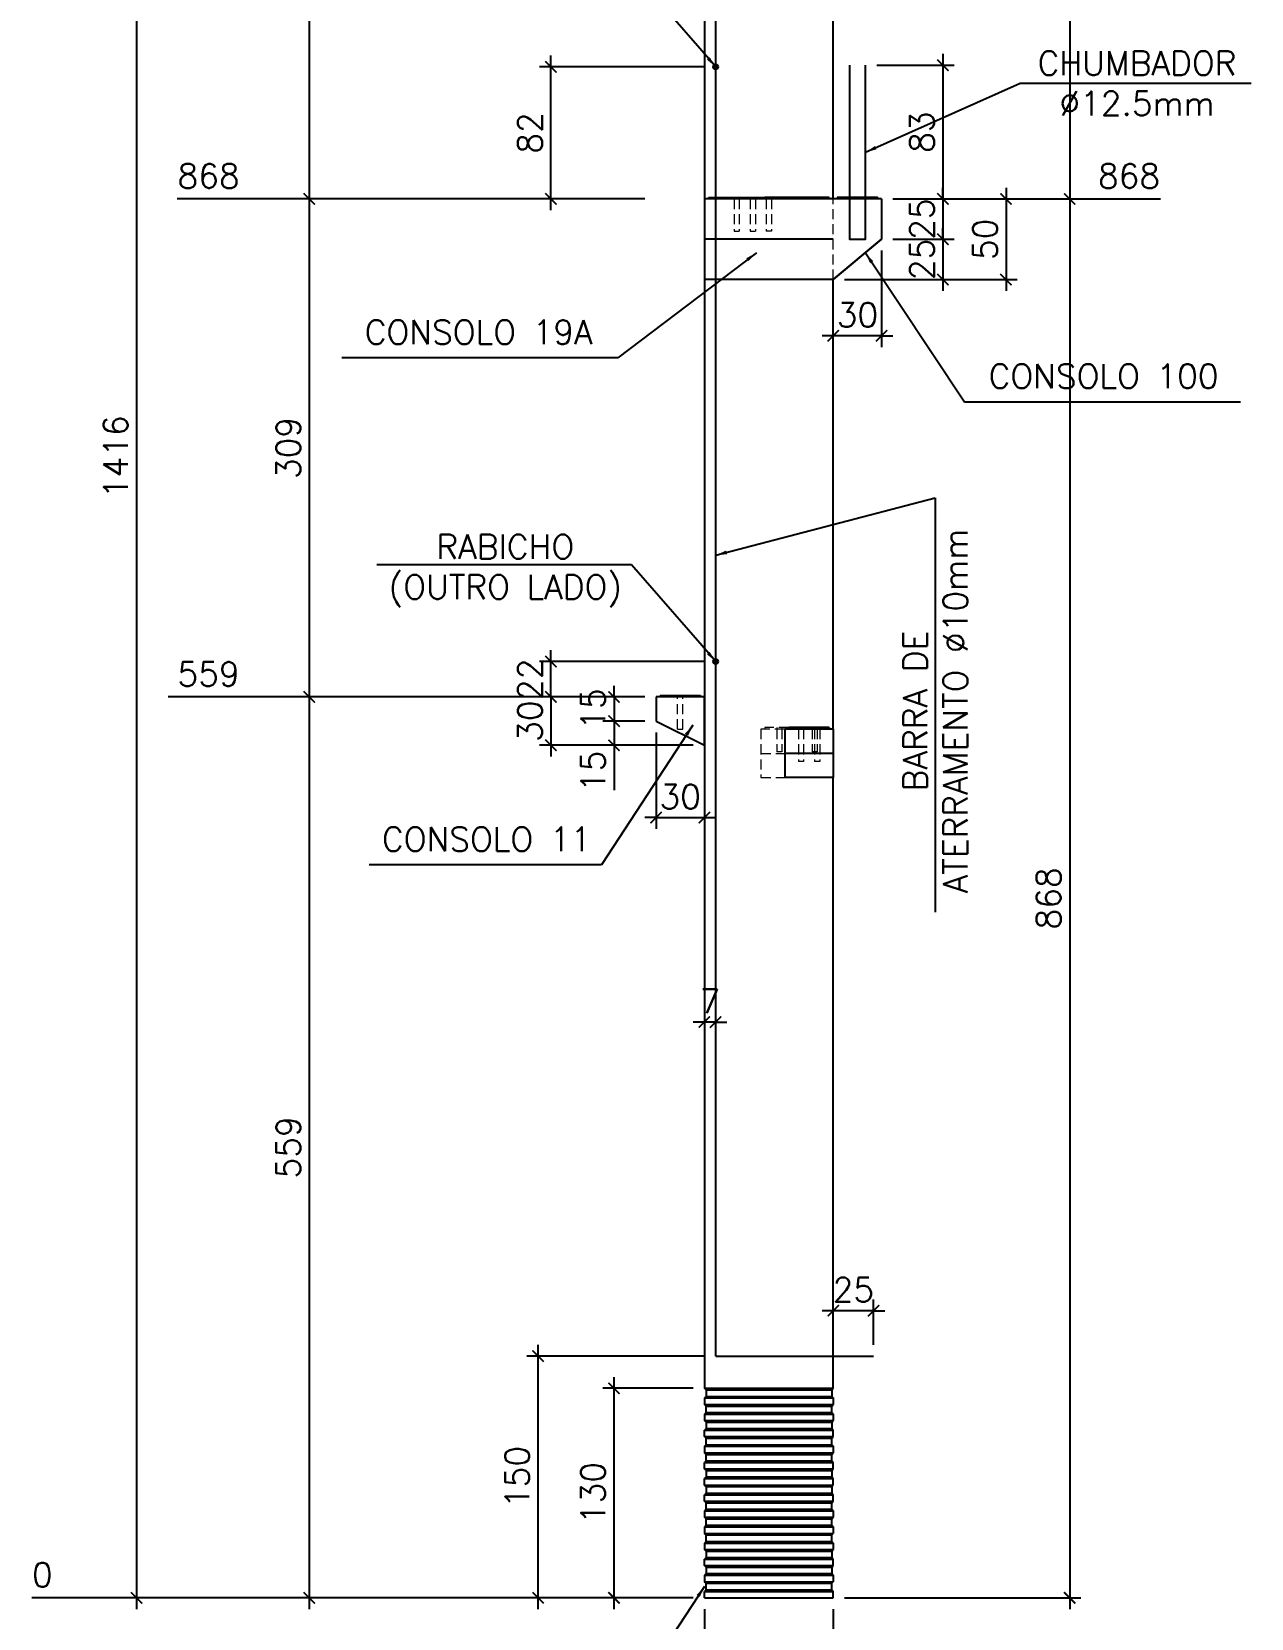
# Model space of a CAD drawing. Header units: centimetres. Extents: x 1658 to 27871, y 8240 to 11444.
# Drawn here: x 2626 to 3383, y 9350 to 10334 of the extents above; entities that cross this region are included whole.
import ezdxf

# ---------------------------------------------------------------- set-up
doc = ezdxf.new("R2010")
doc.units = ezdxf.units.CM
doc.header["$LTSCALE"] = 50
doc.header["$MEASUREMENT"] = 0
doc.header["$PDMODE"] = 67
doc.linetypes.add('DASHED', pattern=[0.75, 0.5, -0.25])
doc.linetypes.add('HIDDEN', pattern=[0.375, 0.25, -0.125])
doc.layers.add('10 TRACEJADO', color=1, linetype='DASHED', lineweight=13)
for name, color, linetype in [('COTAS-PRECON', 1, 'Continuous'), ('LINHA-01-PRECON', 1, 'Continuous'), ('LINHA-03-PRECON', 3, 'Continuous'), ('LINHA-04-PRECON', 4, 'Continuous')]:
    doc.layers.add(name, color=color, linetype=linetype)
doc.styles.get("Standard").update_dxf_attribs({"font": 'romans.shx'})
doc.dimstyles.new('ESC75-75', dxfattribs={"dimscale": 0, "dimtxt": 15, "dimasz": 7, "dimexe": 7, "dimexo": 7, "dimgap": 5.5, "dimtad": 1, "dimdec": 1, "dimdsep": 46, "dimtxsty": 'Standard', "dimblk": 'ARCHTICK', "dimcen": 0.1, "dimdle": 7, "dimclrd": 256, "dimclre": 256, "dimclrt": 2, "dimadec": 0, "dimazin": 0, "dimtfac": 1, "dimtdec": 1, "dimtix": 1, "dimtmove": 2, "dimatfit": 3, "dimfxl": 1, "dimarcsym": 0})

# ---------------------------------------------------------------- blocks, each defined once
blk = doc.blocks.new('_ArchTick')
at = {"color": 0, "linetype": 'ByBlock', "const_width": 0.15}
blk.add_lwpolyline([(-0.5, -0.5), (0.5, 0.5)], dxfattribs=at)
blk = doc.blocks.new('*D20')
at = {"layer": 'COTAS-PRECON', "lineweight": -2, "transparency": 16777216}
for p, q in [((3036.94, 9492.33), (2980.84, 9492.33)), ((2987.84, 9355.33), (2987.84, 9499.33)), ((3036.94, 9362.33), (2980.84, 9362.33))]:
    blk.add_line(p, q, dxfattribs=at)
at = {"layer": 'Defpoints', "color": 0, "transparency": 16777216}
for p in [(2987.84, 9492.33), (3043.94, 9492.33), (3043.94, 9362.33)]:
    blk.add_point(p, dxfattribs=at)
at = {"layer": 'COTAS-PRECON', "lineweight": -2, "transparency": 16777216, "xscale": 7, "yscale": 7, "zscale": 7}
for p, rotation in [((2987.84, 9492.33), 90), ((2987.84, 9362.33), 270)]:
    blk.add_blockref('_ArchTick', p, dxfattribs=dict(at, rotation=rotation))
at = {"layer": 'COTAS-PRECON', "color": 2, "transparency": 16777216, "insert": (2974.84, 9427.33), "char_height": 15, "attachment_point": 5, "rotation": 90}
blk.add_mtext('130', dxfattribs=at)
blk = doc.blocks.new('*D21')
at = {"layer": 'COTAS-PRECON', "lineweight": -2, "transparency": 16777216}
for p, q in [((3043.94, 9355.33), (3043.94, 9308.31)), ((3123.94, 9355.33), (3123.94, 9308.31)), ((3036.94, 9315.31), (3130.94, 9315.31))]:
    blk.add_line(p, q, dxfattribs=at)
at = {"layer": 'Defpoints', "color": 0, "transparency": 16777216}
for p in [(3043.94, 9362.33, 0.02), (3123.94, 9362.33, 0.02), (3123.94, 9315.31)]:
    blk.add_point(p, dxfattribs=at)
at = {"layer": 'COTAS-PRECON', "lineweight": -2, "transparency": 16777216, "xscale": 7, "yscale": 7, "zscale": 7, "rotation": 180}
blk.add_blockref('_ArchTick', (3043.94, 9315.31), dxfattribs=at)
at = {"layer": 'COTAS-PRECON', "lineweight": -2, "transparency": 16777216, "xscale": 7, "yscale": 7, "zscale": 7}
blk.add_blockref('_ArchTick', (3123.94, 9315.31), dxfattribs=at)
at = {"layer": 'COTAS-PRECON', "color": 2, "transparency": 16777216, "insert": (3083.94, 9328.31), "char_height": 15, "attachment_point": 5}
blk.add_mtext('80', dxfattribs=at)
blk = doc.blocks.new('*D122')
at = {"layer": 'Defpoints', "color": 0, "transparency": 16777216}
for p in [(3013.94, 10693.33), (2798.7, 10230.33), (3013.94, 10230.33)]:
    blk.add_point(p, dxfattribs=at)
at = {"layer": 'LINHA-01-PRECON', "lineweight": -2, "transparency": 16777216}
for p, q in [((3006.94, 10693.33), (2791.7, 10693.33)), ((2798.7, 10700.33), (2798.7, 10223.33)), ((3006.94, 10230.33), (2791.7, 10230.33))]:
    blk.add_line(p, q, dxfattribs=at)
at = {"layer": 'LINHA-01-PRECON', "lineweight": -2, "transparency": 16777216, "xscale": 7, "yscale": 7, "zscale": 7}
for p, rotation in [((2798.7, 10693.33), 90), ((2798.7, 10230.33), 270)]:
    blk.add_blockref('_ArchTick', p, dxfattribs=dict(at, rotation=rotation))
at = {"layer": 'LINHA-01-PRECON', "color": 2, "transparency": 16777216, "insert": (2785.7, 10461.83), "char_height": 15, "attachment_point": 5, "rotation": 90}
blk.add_mtext('463', dxfattribs=at)
blk = doc.blocks.new('*D123')
at = {"layer": 'Defpoints', "color": 0, "transparency": 16777216}
for p in [(3013.94, 10230.33), (2798.7, 9921.33), (3013.94, 9921.33)]:
    blk.add_point(p, dxfattribs=at)
at = {"layer": 'LINHA-01-PRECON', "lineweight": -2, "transparency": 16777216}
for p, q in [((3006.94, 10230.33), (2791.7, 10230.33)), ((2798.7, 10237.33), (2798.7, 9914.33)), ((3006.94, 9921.33), (2791.7, 9921.33))]:
    blk.add_line(p, q, dxfattribs=at)
at = {"layer": 'LINHA-01-PRECON', "lineweight": -2, "transparency": 16777216, "xscale": 7, "yscale": 7, "zscale": 7}
for p, rotation in [((2798.7, 10230.33), 90), ((2798.7, 9921.33), 270)]:
    blk.add_blockref('_ArchTick', p, dxfattribs=dict(at, rotation=rotation))
at = {"layer": 'LINHA-01-PRECON', "color": 2, "transparency": 16777216, "insert": (2785.7, 10075.83), "char_height": 15, "attachment_point": 5, "rotation": 90}
blk.add_mtext('309', dxfattribs=at)
blk = doc.blocks.new('*D124')
at = {"layer": 'Defpoints', "color": 0, "transparency": 16777216}
for p in [(3013.94, 9921.33), (2798.7, 9362.33), (3043.94, 9362.33)]:
    blk.add_point(p, dxfattribs=at)
at = {"layer": 'LINHA-01-PRECON', "lineweight": -2, "transparency": 16777216}
for p, q in [((2798.7, 9928.33), (2798.7, 9355.33)), ((3006.94, 9921.33), (2791.7, 9921.33)), ((3036.94, 9362.33), (2791.7, 9362.33))]:
    blk.add_line(p, q, dxfattribs=at)
at = {"layer": 'LINHA-01-PRECON', "lineweight": -2, "transparency": 16777216, "xscale": 7, "yscale": 7, "zscale": 7}
for p, rotation in [((2798.7, 9921.33), 90), ((2798.7, 9362.33), 270)]:
    blk.add_blockref('_ArchTick', p, dxfattribs=dict(at, rotation=rotation))
at = {"layer": 'LINHA-01-PRECON', "color": 2, "transparency": 16777216, "insert": (2785.7, 9641.83), "char_height": 15, "attachment_point": 5, "rotation": 90}
blk.add_mtext('559', dxfattribs=at)
blk = doc.blocks.new('*D129')
at = {"layer": 'Defpoints', "color": 0, "transparency": 16777216}
for p in [(3013.94, 9921.33), (2987.84, 9906.33), (3013.94, 9906.33)]:
    blk.add_point(p, dxfattribs=at)
at = {"layer": 'LINHA-01-PRECON', "lineweight": -2, "transparency": 16777216}
for p, q in [((2987.84, 9921.33), (2987.84, 9928.33)), ((3006.94, 9921.33), (2980.84, 9921.33)), ((2987.84, 9921.33), (2987.84, 9906.33)), ((3006.94, 9906.33), (2980.84, 9906.33)), ((2987.84, 9906.33), (2987.84, 9899.33))]:
    blk.add_line(p, q, dxfattribs=at)
at = {"layer": 'LINHA-01-PRECON', "lineweight": -2, "transparency": 16777216, "xscale": 7, "yscale": 7, "zscale": 7}
for p, rotation in [((2987.84, 9921.33), 270), ((2987.84, 9906.33), 90)]:
    blk.add_blockref('_ArchTick', p, dxfattribs=dict(at, rotation=rotation))
at = {"layer": 'LINHA-01-PRECON', "color": 2, "transparency": 16777216, "insert": (2974.84, 9913.83), "char_height": 15, "attachment_point": 5, "rotation": 90}
blk.add_mtext('15', dxfattribs=at)
blk = doc.blocks.new('*D130')
at = {"layer": 'Defpoints', "color": 0, "transparency": 16777216}
for p in [(3013.94, 9906.33), (2987.84, 9891.33), (3043.94, 9891.33)]:
    blk.add_point(p, dxfattribs=at)
at = {"layer": 'LINHA-01-PRECON', "lineweight": -2, "transparency": 16777216}
for p, q in [((3006.94, 9906.33), (2980.84, 9906.33)), ((2987.84, 9913.33), (2987.84, 9884.33)), ((3036.94, 9891.33), (2980.84, 9891.33))]:
    blk.add_line(p, q, dxfattribs=at)
at = {"layer": 'LINHA-01-PRECON', "lineweight": -2, "transparency": 16777216, "xscale": 7, "yscale": 7, "zscale": 7}
for p, rotation in [((2987.84, 9906.33), 90), ((2987.84, 9891.33), 270)]:
    blk.add_blockref('_ArchTick', p, dxfattribs=dict(at, rotation=rotation))
at = {"layer": 'LINHA-01-PRECON', "color": 2, "transparency": 16777216, "insert": (2974.84, 9875.13), "char_height": 15, "attachment_point": 5, "rotation": 90}
blk.add_mtext('15', dxfattribs=at)
blk = doc.blocks.new('*D131')
at = {"layer": 'Defpoints', "color": 0, "transparency": 16777216}
for p in [(3013.94, 9921.33), (2948.67, 9891.33), (3043.94, 9891.33)]:
    blk.add_point(p, dxfattribs=at)
at = {"layer": 'LINHA-01-PRECON', "lineweight": -2, "transparency": 16777216}
for p, q in [((2948.67, 9921.33), (2948.67, 9928.33)), ((3006.94, 9921.33), (2941.67, 9921.33)), ((2948.67, 9921.33), (2948.67, 9891.33)), ((3036.94, 9891.33), (2941.67, 9891.33)), ((2948.67, 9891.33), (2948.67, 9884.33))]:
    blk.add_line(p, q, dxfattribs=at)
at = {"layer": 'LINHA-01-PRECON', "lineweight": -2, "transparency": 16777216, "xscale": 7, "yscale": 7, "zscale": 7}
for p, rotation in [((2948.67, 9921.33), 270), ((2948.67, 9891.33), 90)]:
    blk.add_blockref('_ArchTick', p, dxfattribs=dict(at, rotation=rotation))
at = {"layer": 'LINHA-01-PRECON', "color": 2, "transparency": 16777216, "insert": (2935.67, 9906.33), "char_height": 15, "attachment_point": 5, "rotation": 90}
blk.add_mtext('30', dxfattribs=at)
blk = doc.blocks.new('*D132')
at = {"layer": 'Defpoints', "color": 0, "transparency": 16777216}
for p in [(3013.94, 9906.33), (3043.94, 9846.46), (3043.94, 9846.46)]:
    blk.add_point(p, dxfattribs=at)
at = {"layer": 'LINHA-01-PRECON', "lineweight": -2, "transparency": 16777216}
for p, q in [((3013.94, 9899.33), (3013.94, 9839.46)), ((3013.94, 9846.46), (3006.94, 9846.46)), ((3013.94, 9846.46), (3043.94, 9846.46)), ((3043.94, 9846.46), (3050.94, 9846.46)), ((3043.94, 9839.46), (3043.94, 9839.46))]:
    blk.add_line(p, q, dxfattribs=at)
at = {"layer": 'LINHA-01-PRECON', "lineweight": -2, "transparency": 16777216, "xscale": 7, "yscale": 7, "zscale": 7}
blk.add_blockref('_ArchTick', (3013.94, 9846.46), dxfattribs=at)
at = {"layer": 'LINHA-01-PRECON', "lineweight": -2, "transparency": 16777216, "xscale": 7, "yscale": 7, "zscale": 7, "rotation": 180}
blk.add_blockref('_ArchTick', (3043.94, 9846.46), dxfattribs=at)
at = {"layer": 'LINHA-01-PRECON', "color": 2, "transparency": 16777216, "insert": (3028.94, 9859.46), "char_height": 15, "attachment_point": 5}
blk.add_mtext('30', dxfattribs=at)
blk = doc.blocks.new('*D133')
at = {"layer": 'COTAS-PRECON', "lineweight": -2, "transparency": 16777216}
blk.add_line((2791.7, 10693.33), (2716.69, 10693.33), dxfattribs=at)
at = {"layer": 'Defpoints', "color": 0, "transparency": 16777216}
for p in [(2716.69, 10693.33), (2798.7, 10693.33), (3083.94, 9362.33)]:
    blk.add_point(p, dxfattribs=at)
at = {"layer": 'COTAS-PRECON', "color": 2, "transparency": 16777216, "insert": (2740.68, 10707.61), "char_height": 15, "attachment_point": 5}
blk.add_mtext('1331', dxfattribs=at)
blk = doc.blocks.new('*D134')
at = {"layer": 'COTAS-PRECON', "lineweight": -2, "transparency": 16777216}
blk.add_line((2791.7, 10230.33), (2716.69, 10230.33), dxfattribs=at)
at = {"layer": 'Defpoints', "color": 0, "transparency": 16777216}
for p in [(2716.69, 10230.33), (2798.7, 10230.33), (3083.94, 9362.33)]:
    blk.add_point(p, dxfattribs=at)
at = {"layer": 'COTAS-PRECON', "color": 2, "transparency": 16777216, "insert": (2736.21, 10244.61), "char_height": 15, "attachment_point": 5}
blk.add_mtext('868', dxfattribs=at)
blk = doc.blocks.new('*D135')
at = {"layer": 'COTAS-PRECON', "lineweight": -2, "transparency": 16777216}
blk.add_line((2791.7, 9921.33), (2711.19, 9921.33), dxfattribs=at)
at = {"layer": 'Defpoints', "color": 0, "transparency": 16777216}
for p in [(2716.69, 9921.33), (2798.7, 9921.33), (3083.94, 9362.33)]:
    blk.add_point(p, dxfattribs=at)
at = {"layer": 'COTAS-PRECON', "color": 2, "transparency": 16777216, "insert": (2736.21, 9935.61), "char_height": 15, "attachment_point": 5}
blk.add_mtext('559', dxfattribs=at)
blk = doc.blocks.new('*D136')
at = {"layer": 'Defpoints', "color": 0, "transparency": 16777216}
for p in [(3043.94, 10778.33), (2691.53, 9362.33), (3043.94, 9362.33)]:
    blk.add_point(p, dxfattribs=at)
at = {"layer": 'LINHA-01-PRECON', "lineweight": -2, "transparency": 16777216}
for p, q in [((2691.53, 10785.33), (2691.53, 9355.33)), ((3036.94, 10778.33), (2684.53, 10778.33)), ((3036.94, 9362.33), (2684.53, 9362.33))]:
    blk.add_line(p, q, dxfattribs=at)
at = {"layer": 'LINHA-01-PRECON', "lineweight": -2, "transparency": 16777216, "xscale": 7, "yscale": 7, "zscale": 7}
for p, rotation in [((2691.53, 10778.33), 90), ((2691.53, 9362.33), 270)]:
    blk.add_blockref('_ArchTick', p, dxfattribs=dict(at, rotation=rotation))
at = {"layer": 'LINHA-01-PRECON', "color": 2, "transparency": 16777216, "insert": (2678.53, 10070.33), "char_height": 15, "attachment_point": 5, "rotation": 90}
blk.add_mtext('1416', dxfattribs=at)
blk = doc.blocks.new('*D137')
at = {"layer": 'COTAS-PRECON', "lineweight": -2, "transparency": 16777216}
blk.add_line((2684.53, 10778.33), (2626.43, 10778.33), dxfattribs=at)
at = {"layer": 'Defpoints', "color": 0, "transparency": 16777216}
for p in [(2626.43, 10778.33), (2691.53, 10778.33), (3083.94, 9362.33)]:
    blk.add_point(p, dxfattribs=at)
at = {"layer": 'COTAS-PRECON', "color": 2, "transparency": 16777216, "insert": (2650.41, 10792.61), "char_height": 15, "attachment_point": 5}
blk.add_mtext('1416', dxfattribs=at)
blk = doc.blocks.new('*D138')
at = {"layer": 'COTAS-PRECON', "lineweight": -2, "transparency": 16777216}
blk.add_line((2684.53, 9362.33), (2626.43, 9362.33), dxfattribs=at)
at = {"layer": 'Defpoints', "color": 0, "transparency": 16777216}
for p in [(2626.43, 9362.33), (2691.53, 9362.33), (3083.94, 9362.33)]:
    blk.add_point(p, dxfattribs=at)
at = {"layer": 'COTAS-PRECON', "color": 2, "transparency": 16777216, "insert": (2633.06, 9376.61), "char_height": 15, "attachment_point": 5}
blk.add_mtext('0', dxfattribs=at)
blk = doc.blocks.new('*D139')
at = {"layer": 'COTAS-PRECON', "lineweight": -2, "transparency": 16777216}
for p, q in [((3270.66, 10785.33), (3270.66, 10223.33)), ((3130.94, 10778.33), (3277.66, 10778.33)), ((3160.94, 10230.33), (3277.66, 10230.33))]:
    blk.add_line(p, q, dxfattribs=at)
at = {"layer": 'Defpoints', "color": 0, "transparency": 16777216}
for p in [(3123.94, 10778.33), (3153.94, 10230.33), (3270.66, 10230.33)]:
    blk.add_point(p, dxfattribs=at)
at = {"layer": 'COTAS-PRECON', "lineweight": -2, "transparency": 16777216, "xscale": 7, "yscale": 7, "zscale": 7}
for p, rotation in [((3270.66, 10778.33), 90), ((3270.66, 10230.33), 270)]:
    blk.add_blockref('_ArchTick', p, dxfattribs=dict(at, rotation=rotation))
at = {"layer": 'COTAS-PRECON', "color": 2, "transparency": 16777216, "insert": (3257.66, 10504.33), "char_height": 15, "attachment_point": 5, "rotation": 90}
blk.add_mtext('548', dxfattribs=at)
blk = doc.blocks.new('*D140')
at = {"layer": 'COTAS-PRECON', "lineweight": -2, "transparency": 16777216}
for p, q in [((3160.94, 10230.33), (3277.66, 10230.33)), ((3270.66, 10237.33), (3270.66, 9355.33)), ((3130.94, 9362.33), (3277.66, 9362.33))]:
    blk.add_line(p, q, dxfattribs=at)
at = {"layer": 'Defpoints', "color": 0, "transparency": 16777216}
for p in [(3153.94, 10230.33), (3123.94, 9362.33), (3270.66, 9362.33)]:
    blk.add_point(p, dxfattribs=at)
at = {"layer": 'COTAS-PRECON', "lineweight": -2, "transparency": 16777216, "xscale": 7, "yscale": 7, "zscale": 7}
for p, rotation in [((3270.66, 10230.33), 90), ((3270.66, 9362.33), 270)]:
    blk.add_blockref('_ArchTick', p, dxfattribs=dict(at, rotation=rotation))
at = {"layer": 'COTAS-PRECON', "color": 2, "transparency": 16777216, "insert": (3257.66, 9796.33), "char_height": 15, "attachment_point": 5, "rotation": 90}
blk.add_mtext('868', dxfattribs=at)
blk = doc.blocks.new('*D141')
at = {"layer": 'Defpoints', "color": 0, "transparency": 16777216}
for p in [(3153.94, 10230.33), (3153.94, 10205.33), (3191.98, 10205.33)]:
    blk.add_point(p, dxfattribs=at)
at = {"layer": 'LINHA-01-PRECON', "lineweight": -2, "transparency": 16777216}
for p, q in [((3160.94, 10230.33), (3198.98, 10230.33)), ((3191.98, 10230.33), (3191.98, 10237.33)), ((3191.98, 10230.33), (3191.98, 10205.33)), ((3160.94, 10205.33), (3198.98, 10205.33)), ((3191.98, 10205.33), (3191.98, 10198.33))]:
    blk.add_line(p, q, dxfattribs=at)
at = {"layer": 'LINHA-01-PRECON', "lineweight": -2, "transparency": 16777216, "xscale": 7, "yscale": 7, "zscale": 7}
for p, rotation in [((3191.98, 10230.33), 270), ((3191.98, 10205.33), 90)]:
    blk.add_blockref('_ArchTick', p, dxfattribs=dict(at, rotation=rotation))
at = {"layer": 'LINHA-01-PRECON', "color": 2, "transparency": 16777216, "insert": (3178.98, 10217.83), "char_height": 15, "attachment_point": 5, "rotation": 90}
blk.add_mtext('25', dxfattribs=at)
blk = doc.blocks.new('*D142')
at = {"layer": 'Defpoints', "color": 0, "transparency": 16777216}
for p in [(3153.94, 10205.33), (3123.94, 10180.33), (3191.98, 10180.33)]:
    blk.add_point(p, dxfattribs=at)
at = {"layer": 'LINHA-01-PRECON', "lineweight": -2, "transparency": 16777216}
for p, q in [((3191.98, 10205.33), (3191.98, 10212.33)), ((3160.94, 10205.33), (3198.98, 10205.33)), ((3191.98, 10205.33), (3191.98, 10180.33)), ((3130.94, 10180.33), (3198.98, 10180.33)), ((3191.98, 10180.33), (3191.98, 10173.33))]:
    blk.add_line(p, q, dxfattribs=at)
at = {"layer": 'LINHA-01-PRECON', "lineweight": -2, "transparency": 16777216, "xscale": 7, "yscale": 7, "zscale": 7}
for p, rotation in [((3191.98, 10205.33), 270), ((3191.98, 10180.33), 90)]:
    blk.add_blockref('_ArchTick', p, dxfattribs=dict(at, rotation=rotation))
at = {"layer": 'LINHA-01-PRECON', "color": 2, "transparency": 16777216, "insert": (3178.98, 10192.83), "char_height": 15, "attachment_point": 5, "rotation": 90}
blk.add_mtext('25', dxfattribs=at)
blk = doc.blocks.new('*D143')
at = {"layer": 'Defpoints', "color": 0, "transparency": 16777216}
for p in [(3153.94, 10230.33), (3123.94, 10180.33), (3231.16, 10180.33)]:
    blk.add_point(p, dxfattribs=at)
at = {"layer": 'LINHA-01-PRECON', "lineweight": -2, "transparency": 16777216}
for p, q in [((3160.94, 10230.33), (3238.16, 10230.33)), ((3231.16, 10237.33), (3231.16, 10173.33)), ((3130.94, 10180.33), (3238.16, 10180.33))]:
    blk.add_line(p, q, dxfattribs=at)
at = {"layer": 'LINHA-01-PRECON', "lineweight": -2, "transparency": 16777216, "xscale": 7, "yscale": 7, "zscale": 7}
for p, rotation in [((3231.16, 10230.33), 90), ((3231.16, 10180.33), 270)]:
    blk.add_blockref('_ArchTick', p, dxfattribs=dict(at, rotation=rotation))
at = {"layer": 'LINHA-01-PRECON', "color": 2, "transparency": 16777216, "insert": (3218.16, 10205.33), "char_height": 15, "attachment_point": 5, "rotation": 90}
blk.add_mtext('50', dxfattribs=at)
blk = doc.blocks.new('*D144')
at = {"layer": 'Defpoints', "color": 0, "transparency": 16777216}
for p in [(3153.94, 10205.33), (3123.94, 10145.46), (3123.94, 10145.46)]:
    blk.add_point(p, dxfattribs=at)
at = {"layer": 'LINHA-01-PRECON', "lineweight": -2, "transparency": 16777216}
for p, q in [((3153.94, 10198.33), (3153.94, 10138.46)), ((3123.94, 10145.46), (3116.94, 10145.46)), ((3153.94, 10145.46), (3123.94, 10145.46)), ((3153.94, 10145.46), (3160.94, 10145.46))]:
    blk.add_line(p, q, dxfattribs=at)
at = {"layer": 'LINHA-01-PRECON', "lineweight": -2, "transparency": 16777216, "xscale": 7, "yscale": 7, "zscale": 7}
blk.add_blockref('_ArchTick', (3123.94, 10145.46), dxfattribs=at)
at = {"layer": 'LINHA-01-PRECON', "lineweight": -2, "transparency": 16777216, "xscale": 7, "yscale": 7, "zscale": 7, "rotation": 180}
blk.add_blockref('_ArchTick', (3153.94, 10145.46), dxfattribs=at)
at = {"layer": 'LINHA-01-PRECON', "color": 2, "transparency": 16777216, "insert": (3138.94, 10158.46), "char_height": 15, "attachment_point": 5}
blk.add_mtext('30', dxfattribs=at)
blk = doc.blocks.new('*D145')
at = {"layer": 'COTAS-PRECON', "lineweight": -2, "transparency": 16777216}
blk.add_line((3277.66, 10230.33), (3327.05, 10230.33), dxfattribs=at)
at = {"layer": 'Defpoints', "color": 0, "transparency": 16777216}
for p in [(3270.66, 10230.33), (3327.05, 10230.33), (3083.94, 9362.33)]:
    blk.add_point(p, dxfattribs=at)
at = {"layer": 'COTAS-PRECON', "color": 2, "transparency": 16777216, "insert": (3307.53, 10244.61), "char_height": 15, "attachment_point": 5}
blk.add_mtext('868', dxfattribs=at)
blk = doc.blocks.new('*D482')
at = {"layer": 'COTAS-PRECON', "lineweight": -2, "transparency": 16777216}
for p, q in [((3123.94, 9540.51), (3116.94, 9540.51)), ((3148.94, 9540.51), (3123.94, 9540.51)), ((3148.94, 9519.33), (3148.94, 9547.51)), ((3148.94, 9540.51), (3155.94, 9540.51))]:
    blk.add_line(p, q, dxfattribs=at)
at = {"layer": 'Defpoints', "color": 0, "transparency": 16777216}
for p in [(3123.94, 9540.51), (3123.94, 9540.51), (3148.94, 9512.33)]:
    blk.add_point(p, dxfattribs=at)
at = {"layer": 'COTAS-PRECON', "lineweight": -2, "transparency": 16777216, "xscale": 7, "yscale": 7, "zscale": 7}
blk.add_blockref('_ArchTick', (3123.94, 9540.51), dxfattribs=at)
at = {"layer": 'COTAS-PRECON', "lineweight": -2, "transparency": 16777216, "xscale": 7, "yscale": 7, "zscale": 7, "rotation": 180}
blk.add_blockref('_ArchTick', (3148.94, 9540.51), dxfattribs=at)
at = {"layer": 'COTAS-PRECON', "color": 2, "transparency": 16777216, "insert": (3136.44, 9553.51), "char_height": 15, "attachment_point": 5}
blk.add_mtext('25', dxfattribs=at)
blk = doc.blocks.new('*D483')
at = {"layer": 'COTAS-PRECON', "lineweight": -2, "transparency": 16777216}
for p, q in [((3043.94, 9512.33), (2933.77, 9512.33)), ((2940.77, 9355.33), (2940.77, 9519.33)), ((3036.94, 9362.33), (2933.77, 9362.33))]:
    blk.add_line(p, q, dxfattribs=at)
at = {"layer": 'Defpoints', "color": 0, "transparency": 16777216}
for p in [(2940.77, 9512.33), (3050.94, 9512.33), (3043.94, 9362.33)]:
    blk.add_point(p, dxfattribs=at)
at = {"layer": 'COTAS-PRECON', "lineweight": -2, "transparency": 16777216, "xscale": 7, "yscale": 7, "zscale": 7}
for p, rotation in [((2940.77, 9512.33), 90), ((2940.77, 9362.33), 270)]:
    blk.add_blockref('_ArchTick', p, dxfattribs=dict(at, rotation=rotation))
at = {"layer": 'COTAS-PRECON', "color": 2, "transparency": 16777216, "insert": (2927.77, 9437.33), "char_height": 15, "attachment_point": 5, "rotation": 90}
blk.add_mtext('150', dxfattribs=at)
blk = doc.blocks.new('*D485')
at = {"layer": 'Defpoints', "color": 0, "transparency": 16777216}
for p in [(2948.67, 9943.33), (3050.94, 9943.33), (3013.94, 9921.33)]:
    blk.add_point(p, dxfattribs=at)
at = {"layer": 'LINHA-01-PRECON', "lineweight": -2, "transparency": 16777216}
for p, q in [((2948.67, 9943.33), (2948.67, 9950.33)), ((3043.94, 9943.33), (2941.67, 9943.33)), ((2948.67, 9921.33), (2948.67, 9943.33)), ((3006.94, 9921.33), (2941.67, 9921.33)), ((2948.67, 9921.33), (2948.67, 9914.33))]:
    blk.add_line(p, q, dxfattribs=at)
at = {"layer": 'LINHA-01-PRECON', "lineweight": -2, "transparency": 16777216, "xscale": 7, "yscale": 7, "zscale": 7}
for p, rotation in [((2948.67, 9943.33), 270), ((2948.67, 9921.33), 90)]:
    blk.add_blockref('_ArchTick', p, dxfattribs=dict(at, rotation=rotation))
at = {"layer": 'LINHA-01-PRECON', "color": 2, "transparency": 16777216, "insert": (2935.67, 9932.33), "char_height": 15, "attachment_point": 5, "rotation": 90}
blk.add_mtext('22', dxfattribs=at)
blk = doc.blocks.new('*D486')
at = {"layer": 'Defpoints', "color": 0, "transparency": 16777216}
for p in [(2948.67, 10312.33), (3050.94, 10312.33), (3013.94, 10230.33)]:
    blk.add_point(p, dxfattribs=at)
at = {"layer": 'LINHA-01-PRECON', "lineweight": -2, "transparency": 16777216}
for p, q in [((2948.67, 10223.33), (2948.67, 10319.33)), ((3043.94, 10312.33), (2941.67, 10312.33)), ((3006.94, 10230.33), (2941.67, 10230.33))]:
    blk.add_line(p, q, dxfattribs=at)
at = {"layer": 'LINHA-01-PRECON', "lineweight": -2, "transparency": 16777216, "xscale": 7, "yscale": 7, "zscale": 7}
for p, rotation in [((2948.67, 10312.33), 90), ((2948.67, 10230.33), 270)]:
    blk.add_blockref('_ArchTick', p, dxfattribs=dict(at, rotation=rotation))
at = {"layer": 'LINHA-01-PRECON', "color": 2, "transparency": 16777216, "insert": (2935.67, 10271.33), "char_height": 15, "attachment_point": 5, "rotation": 90}
blk.add_mtext('82', dxfattribs=at)
blk = doc.blocks.new('*D493')
at = {"layer": 'COTAS-PRECON', "lineweight": -2, "transparency": 16777216}
for p, q in [((3043.94, 9719.59), (3036.94, 9719.59)), ((3050.94, 9719.59), (3043.94, 9719.59)), ((3050.94, 9719.59), (3057.94, 9719.59))]:
    blk.add_line(p, q, dxfattribs=at)
at = {"layer": 'Defpoints', "color": 0, "transparency": 16777216}
for p in [(3043.94, 9719.59), (3043.94, 9719.59), (3050.94, 9719.59)]:
    blk.add_point(p, dxfattribs=at)
at = {"layer": 'COTAS-PRECON', "lineweight": -2, "transparency": 16777216, "xscale": 7, "yscale": 7, "zscale": 7}
blk.add_blockref('_ArchTick', (3043.94, 9719.59), dxfattribs=at)
at = {"layer": 'COTAS-PRECON', "lineweight": -2, "transparency": 16777216, "xscale": 7, "yscale": 7, "zscale": 7, "rotation": 180}
blk.add_blockref('_ArchTick', (3050.94, 9719.59), dxfattribs=at)
at = {"layer": 'COTAS-PRECON', "color": 2, "transparency": 16777216, "insert": (3047.44, 9732.59), "char_height": 15, "attachment_point": 5}
blk.add_mtext('7', dxfattribs=at)
blk = doc.blocks.new('*D711')
at = {"layer": 'Defpoints', "color": 0, "transparency": 16777216}
for p in [(3143.94, 10313.33), (3153.94, 10230.33), (3191.98, 10230.33)]:
    blk.add_point(p, dxfattribs=at)
at = {"layer": 'LINHA-01-PRECON', "lineweight": -2, "transparency": 16777216}
for p, q in [((3191.98, 10320.33), (3191.98, 10223.33)), ((3150.94, 10313.33), (3198.98, 10313.33)), ((3160.94, 10230.33), (3198.98, 10230.33))]:
    blk.add_line(p, q, dxfattribs=at)
at = {"layer": 'LINHA-01-PRECON', "lineweight": -2, "transparency": 16777216, "xscale": 7, "yscale": 7, "zscale": 7}
for p, rotation in [((3191.98, 10313.33), 90), ((3191.98, 10230.33), 270)]:
    blk.add_blockref('_ArchTick', p, dxfattribs=dict(at, rotation=rotation))
at = {"layer": 'LINHA-01-PRECON', "color": 2, "transparency": 16777216, "insert": (3178.98, 10271.83), "char_height": 15, "attachment_point": 5, "rotation": 90}
blk.add_mtext('83', dxfattribs=at)

msp = doc.modelspace()

# ---------------------------------------------------------------- hatches: boundary and pattern name
at = {"layer": 'LINHA-04-PRECON'}
h = msp.add_hatch(color=256, dxfattribs=at)
h.dxf.hatch_style = 1
h.paths.add_polyline_path([(3049.44, 10312.33, 1), (3052.44, 10312.33, 1)])
h = msp.add_hatch(color=256, dxfattribs=at)
h.dxf.hatch_style = 1
h.paths.add_polyline_path([(3049.44, 9943.33, 1), (3052.44, 9943.33, 1)])

# ---------------------------------------------------------------- linework, layer by layer
at = {"layer": '10 TRACEJADO', "linetype": 'HIDDEN', "ltscale": 0.5, "extrusion": (0, 1, 0)}
for p, q in [((3062.41, 10231.33), (3062.41, 10230.33)), ((3062.41, 10230.33), (3062.41, 10210.33)), ((3065.61, 10230.33), (3065.61, 10231.33)), ((3065.61, 10230.33), (3065.61, 10210.33)), ((3072.41, 10231.33), (3072.41, 10230.33)), ((3072.41, 10230.33), (3072.41, 10210.33)), ((3075.61, 10230.33), (3075.61, 10231.33)), ((3075.61, 10230.33), (3075.61, 10210.33)), ((3082.35, 10231.33), (3082.35, 10230.33)), ((3082.35, 10230.33), (3082.35, 10210.33)), ((3085.55, 10231.33), (3085.55, 10230.33)), ((3085.55, 10230.33), (3085.55, 10210.33)), ((3123.95, 10180.33), (3123.95, 10230.33)), ((3126.51, 10231.33), (3126.51, 10230.33)), ((3132.34, 10231.33), (3132.34, 10230.33)), ((3132.41, 10231.33), (3132.41, 10230.33)), ((3135.54, 10231.33), (3135.54, 10230.33)), ((3135.61, 10230.33), (3135.61, 10231.33)), ((3142.34, 10231.33), (3142.34, 10230.33)), ((3142.41, 10231.33), (3142.41, 10230.33)), ((3145.54, 10231.33), (3145.54, 10230.33)), ((3145.61, 10230.33), (3145.61, 10231.33)), ((3062.41, 10210.33), (3064.01, 10210.33)), ((3064.01, 10210.33), (3065.61, 10210.33)), ((3072.41, 10210.33), (3074.01, 10210.33)), ((3074.01, 10210.33), (3075.61, 10210.33)), ((3083.95, 10210.33), (3082.35, 10210.33)), ((3085.55, 10210.33), (3083.95, 10210.33)), ((3123.94, 10180.33), (3123.94, 10180.33)), ((3123.95, 10180.33), (3123.95, 10180.33)), ((3027.34, 9921.33), (3027.34, 9922.33)), ((3027.34, 9901.33), (3027.34, 9921.33)), ((3030.54, 9921.33), (3030.54, 9922.33)), ((3030.54, 9901.33), (3030.54, 9921.33)), ((3027.34, 9901.33), (3028.94, 9901.33)), ((3028.94, 9901.33), (3030.54, 9901.33)), ((3078.94, 9901.33), (3078.94, 9871.33)), ((3093.94, 9901.33), (3078.94, 9901.33)), ((3096.44, 9902.33), (3081.44, 9902.33)), ((3081.44, 9902.33), (3081.44, 9901.33)), ((3088.84, 9902.33), (3088.84, 9901.33)), ((3088.84, 9901.33), (3088.84, 9887.33)), ((3092.04, 9902.33), (3092.04, 9901.33)), ((3092.04, 9901.33), (3092.04, 9887.33)), ((3102.34, 9902.33), (3102.34, 9901.33)), ((3102.34, 9901.33), (3102.34, 9881.33)), ((3105.54, 9902.33), (3105.54, 9901.33)), ((3105.54, 9901.33), (3105.54, 9881.33)), ((3110.84, 9902.33), (3110.84, 9901.33)), ((3110.84, 9901.33), (3110.84, 9887.33)), ((3112.34, 9902.33), (3112.34, 9901.33)), ((3112.34, 9901.33), (3112.34, 9881.33)), ((3114.04, 9902.33), (3114.04, 9901.33)), ((3114.04, 9901.33), (3114.04, 9887.33)), ((3115.54, 9902.33), (3115.54, 9901.33)), ((3115.54, 9901.33), (3115.54, 9881.33)), ((3078.94, 9886.33), (3093.94, 9886.33)), ((3092.04, 9887.33), (3088.84, 9887.33)), ((3114.04, 9887.33), (3110.84, 9887.33)), ((3105.54, 9881.33), (3102.34, 9881.33)), ((3115.54, 9881.33), (3112.34, 9881.33)), ((3078.94, 9871.33), (3123.94, 9871.33))]:
    msp.add_line(p, q, dxfattribs=at)
at = {"layer": 'LINHA-01-PRECON'}
for p, q in [((2987.84, 9891.33), (2987.84, 9863.54)), ((3043.94, 9492.33), (3123.94, 9492.33)), ((3044.94, 9491.33), (3122.94, 9491.33)), ((3043.94, 9486.33), (3123.94, 9486.33)), ((3043.94, 9482.33), (3123.94, 9482.33)), ((3044.94, 9487.33), (3122.94, 9487.33)), ((3044.94, 9481.33), (3122.94, 9481.33)), ((3043.94, 9476.33), (3123.94, 9476.33)), ((3043.94, 9472.33), (3123.94, 9472.33)), ((3044.94, 9477.33), (3122.94, 9477.33)), ((3044.94, 9471.33), (3122.94, 9471.33)), ((3043.94, 9466.33), (3123.94, 9466.33)), ((3043.94, 9462.33), (3123.94, 9462.33)), ((3044.94, 9467.33), (3122.94, 9467.33)), ((3044.94, 9461.33), (3122.94, 9461.33)), ((3043.94, 9456.33), (3123.94, 9456.33)), ((3043.94, 9452.33), (3123.94, 9452.33)), ((3044.94, 9457.33), (3122.94, 9457.33)), ((3044.94, 9451.33), (3122.94, 9451.33)), ((3043.94, 9446.33), (3123.94, 9446.33)), ((3043.94, 9442.33), (3123.94, 9442.33)), ((3044.94, 9447.33), (3122.94, 9447.33)), ((3044.94, 9441.33), (3122.94, 9441.33)), ((3043.94, 9436.33), (3123.94, 9436.33)), ((3043.94, 9432.33), (3123.94, 9432.33)), ((3044.94, 9437.33), (3122.94, 9437.33)), ((3043.94, 9426.33), (3123.94, 9426.33)), ((3043.94, 9422.33), (3123.94, 9422.33)), ((3043.94, 9422.33), (3123.94, 9422.33)), ((3044.94, 9431.33), (3122.94, 9431.33)), ((3044.94, 9427.33), (3122.94, 9427.33)), ((3043.94, 9416.33), (3123.94, 9416.33)), ((3043.94, 9412.33), (3123.94, 9412.33)), ((3044.94, 9421.33), (3122.94, 9421.33)), ((3044.94, 9417.33), (3122.94, 9417.33)), ((3043.94, 9406.33), (3123.94, 9406.33)), ((3043.94, 9402.33), (3123.94, 9402.33)), ((3044.94, 9411.33), (3122.94, 9411.33)), ((3044.94, 9407.33), (3122.94, 9407.33)), ((3043.94, 9396.33), (3123.94, 9396.33)), ((3043.94, 9392.33), (3123.94, 9392.33)), ((3044.94, 9401.33), (3122.94, 9401.33)), ((3044.94, 9397.33), (3122.94, 9397.33)), ((3043.94, 9386.33), (3123.94, 9386.33)), ((3043.94, 9382.33), (3123.94, 9382.33)), ((3044.94, 9391.33), (3122.94, 9391.33)), ((3044.94, 9387.33), (3122.94, 9387.33)), ((3043.94, 9376.33), (3123.94, 9376.33)), ((3044.94, 9381.33), (3122.94, 9381.33)), ((3044.94, 9377.33), (3122.94, 9377.33)), ((3043.94, 9372.33), (3123.94, 9372.33)), ((3043.94, 9366.33), (3123.94, 9366.33)), ((3044.94, 9371.33), (3122.94, 9371.33)), ((3044.94, 9367.33), (3122.94, 9367.33))]:
    msp.add_line(p, q, dxfattribs=at)
at = {"layer": 'LINHA-03-PRECON', "extrusion": (0, 1, 0)}
for p, q in [((3043.94, 10643.33), (3043.94, 10230.33)), ((3123.94, 10230.33), (3123.94, 10643.38)), ((3043.95, 10230.33), (3043.95, 10180.33)), ((3046.44, 10231.33), (3081.51, 10231.33)), ((3046.44, 10231.33), (3046.44, 10230.33)), ((3081.51, 10231.33), (3081.51, 10230.33)), ((3121.45, 10231.33), (3081.51, 10231.33)), ((3121.45, 10231.33), (3121.45, 10230.33)), ((3151.44, 10231.33), (3126.44, 10231.33)), ((3126.44, 10231.33), (3126.44, 10230.33)), ((3151.44, 10231.33), (3151.51, 10231.33)), ((3151.44, 10231.33), (3151.44, 10230.33)), ((3151.51, 10231.33), (3151.51, 10230.33)), ((3153.94, 10230.33), (3153.94, 10205.33)), ((3153.94, 10230.33), (3153.94, 10230.33)), ((3153.94, 10230.33), (3153.94, 10205.33)), ((3153.94, 10205.33), (3123.94, 10180.33)), ((3123.94, 10180.33), (3153.94, 10205.33)), ((3123.94, 10180.33), (3043.94, 10180.33)), ((3043.94, 10180.33), (3043.94, 9492.33)), ((3043.94, 10180.33), (3043.94, 10180.33)), ((3123.94, 9901.33), (3123.94, 10180.33)), ((3123.94, 10180.33), (3123.95, 10180.33)), ((3123.94, 10180.33), (3123.94, 10180.33)), ((3123.94, 10180.33), (3123.94, 10180.33)), ((3123.94, 10180.33), (3123.94, 10180.33)), ((3123.95, 10180.33), (3123.95, 10180.33)), ((3013.94, 9921.33), (3013.94, 9906.33)), ((3043.94, 9921.33), (3013.94, 9921.33)), ((3016.44, 9922.33), (3016.44, 9921.33)), ((3016.44, 9922.33), (3041.44, 9922.33)), ((3041.44, 9922.33), (3041.44, 9921.33)), ((3043.94, 9891.33), (3043.94, 9921.33)), ((3013.94, 9906.33), (3043.94, 9891.33)), ((3123.94, 9901.33), (3093.94, 9901.33)), ((3093.94, 9901.33), (3093.94, 9886.33)), ((3121.44, 9902.33), (3096.44, 9902.33)), ((3096.44, 9902.33), (3096.44, 9901.33)), ((3121.44, 9902.33), (3121.44, 9901.33)), ((3123.94, 9901.33), (3123.94, 9886.33)), ((3123.94, 9886.33), (3093.94, 9886.33)), ((3093.94, 9886.33), (3093.94, 9871.33)), ((3123.94, 9886.33), (3123.94, 9871.33)), ((3123.94, 9871.33), (3093.94, 9871.33)), ((3123.94, 9492.33), (3123.94, 9871.33)), ((3043.94, 9362.33), (3123.94, 9362.33))]:
    msp.add_line(p, q, dxfattribs=at)
at = {"layer": 'LINHA-03-PRECON'}
for p, q in [((3153.94, 10230.33), (3043.94, 10230.33)), ((3123.95, 10205.33), (3043.94, 10205.33)), ((3044.94, 9491.33), (3043.94, 9492.33)), ((3044.94, 9491.33), (3044.94, 9487.33)), ((3122.94, 9491.33), (3123.94, 9492.33)), ((3122.94, 9491.33), (3122.94, 9487.33)), ((3044.94, 9487.33), (3043.94, 9486.33)), ((3043.94, 9486.33), (3043.94, 9482.33)), ((3044.94, 9481.33), (3043.94, 9482.33)), ((3044.94, 9477.33), (3044.94, 9481.33)), ((3122.94, 9487.33), (3123.94, 9486.33)), ((3122.94, 9481.33), (3123.94, 9482.33)), ((3122.94, 9477.33), (3122.94, 9481.33)), ((3123.94, 9486.33), (3123.94, 9482.33)), ((3044.94, 9477.33), (3043.94, 9476.33)), ((3043.94, 9476.33), (3043.94, 9472.33)), ((3044.94, 9471.33), (3043.94, 9472.33)), ((3044.94, 9471.33), (3044.94, 9467.33)), ((3122.94, 9477.33), (3123.94, 9476.33)), ((3122.94, 9471.33), (3123.94, 9472.33)), ((3122.94, 9471.33), (3122.94, 9467.33)), ((3123.94, 9476.33), (3123.94, 9472.33)), ((3044.94, 9467.33), (3043.94, 9466.33)), ((3043.94, 9462.33), (3043.94, 9466.33)), ((3044.94, 9461.33), (3043.94, 9462.33)), ((3044.94, 9457.33), (3044.94, 9461.33)), ((3122.94, 9467.33), (3123.94, 9466.33)), ((3122.94, 9461.33), (3123.94, 9462.33)), ((3122.94, 9457.33), (3122.94, 9461.33)), ((3123.94, 9462.33), (3123.94, 9466.33)), ((3044.94, 9457.33), (3043.94, 9456.33)), ((3043.94, 9456.33), (3043.94, 9452.33)), ((3044.94, 9451.33), (3043.94, 9452.33)), ((3044.94, 9447.33), (3044.94, 9451.33)), ((3122.94, 9457.33), (3123.94, 9456.33)), ((3122.94, 9451.33), (3123.94, 9452.33)), ((3122.94, 9447.33), (3122.94, 9451.33)), ((3123.94, 9456.33), (3123.94, 9452.33)), ((3044.94, 9447.33), (3043.94, 9446.33)), ((3043.94, 9442.33), (3043.94, 9446.33)), ((3044.94, 9441.33), (3043.94, 9442.33)), ((3044.94, 9441.33), (3044.94, 9437.33)), ((3122.94, 9447.33), (3123.94, 9446.33)), ((3122.94, 9441.33), (3123.94, 9442.33)), ((3122.94, 9441.33), (3122.94, 9437.33)), ((3123.94, 9442.33), (3123.94, 9446.33)), ((3044.94, 9437.33), (3043.94, 9436.33)), ((3043.94, 9432.33), (3043.94, 9436.33)), ((3044.94, 9431.33), (3043.94, 9432.33)), ((3122.94, 9437.33), (3123.94, 9436.33)), ((3122.94, 9431.33), (3123.94, 9432.33)), ((3123.94, 9432.33), (3123.94, 9436.33)), ((3044.94, 9427.33), (3043.94, 9426.33)), ((3043.94, 9422.33), (3043.94, 9426.33)), ((3044.94, 9421.33), (3043.94, 9422.33)), ((3044.94, 9431.33), (3044.94, 9427.33)), ((3122.94, 9431.33), (3122.94, 9427.33)), ((3122.94, 9427.33), (3123.94, 9426.33)), ((3122.94, 9421.33), (3123.94, 9422.33)), ((3123.94, 9422.33), (3123.94, 9426.33)), ((3044.94, 9417.33), (3043.94, 9416.33)), ((3043.94, 9416.33), (3043.94, 9412.33)), ((3044.94, 9411.33), (3043.94, 9412.33)), ((3044.94, 9417.33), (3044.94, 9421.33)), ((3122.94, 9417.33), (3122.94, 9421.33)), ((3122.94, 9417.33), (3123.94, 9416.33)), ((3122.94, 9411.33), (3123.94, 9412.33)), ((3123.94, 9416.33), (3123.94, 9412.33)), ((3044.94, 9407.33), (3043.94, 9406.33)), ((3043.94, 9406.33), (3043.94, 9402.33)), ((3044.94, 9401.33), (3043.94, 9402.33)), ((3044.94, 9407.33), (3044.94, 9411.33)), ((3122.94, 9407.33), (3122.94, 9411.33)), ((3122.94, 9407.33), (3123.94, 9406.33)), ((3122.94, 9401.33), (3123.94, 9402.33)), ((3123.94, 9406.33), (3123.94, 9402.33)), ((3044.94, 9397.33), (3043.94, 9396.33)), ((3043.94, 9396.33), (3043.94, 9392.33)), ((3044.94, 9391.33), (3043.94, 9392.33)), ((3044.94, 9397.33), (3044.94, 9401.33)), ((3122.94, 9397.33), (3122.94, 9401.33)), ((3122.94, 9397.33), (3123.94, 9396.33)), ((3122.94, 9391.33), (3123.94, 9392.33)), ((3123.94, 9396.33), (3123.94, 9392.33)), ((3044.94, 9387.33), (3043.94, 9386.33)), ((3043.94, 9382.33), (3043.94, 9386.33)), ((3044.94, 9381.33), (3043.94, 9382.33)), ((3044.94, 9391.33), (3044.94, 9387.33)), ((3122.94, 9391.33), (3122.94, 9387.33)), ((3122.94, 9387.33), (3123.94, 9386.33)), ((3122.94, 9381.33), (3123.94, 9382.33)), ((3123.94, 9382.33), (3123.94, 9386.33)), ((3044.94, 9377.33), (3043.94, 9376.33)), ((3043.94, 9376.33), (3043.94, 9372.33)), ((3044.94, 9381.33), (3044.94, 9377.33)), ((3122.94, 9381.33), (3122.94, 9377.33)), ((3122.94, 9377.33), (3123.94, 9376.33)), ((3123.94, 9376.33), (3123.94, 9372.33)), ((3044.94, 9371.33), (3043.94, 9372.33)), ((3044.94, 9367.33), (3043.94, 9366.33)), ((3043.94, 9362.33), (3043.94, 9366.33)), ((3044.94, 9367.33), (3044.94, 9371.33)), ((3122.94, 9371.33), (3123.94, 9372.33)), ((3122.94, 9367.33), (3122.94, 9371.33)), ((3122.94, 9367.33), (3123.94, 9366.33)), ((3123.94, 9362.33), (3123.94, 9366.33))]:
    msp.add_line(p, q, dxfattribs=at)
at = {"layer": 'LINHA-04-PRECON', "extrusion": (0, 1, 0)}
msp.add_line((3050.94, 9512.33), (3050.94, 10775.33), dxfattribs=at)
at = {"layer": 'LINHA-04-PRECON'}
msp.add_line((3050.94, 9512.33), (3148.94, 9512.33), dxfattribs=at)
msp.add_lwpolyline([(3133.94, 10313.33), (3133.94, 10205.33), (3143.94, 10205.33), (3143.94, 10313.33)], dxfattribs=at)
for centre in [(3050.94, 10312.33), (3050.94, 9943.33)]:
    msp.add_circle(centre, 1.5, dxfattribs=at)

# ---------------------------------------------------------------- texts
at = {"layer": 'COTAS-PRECON', "color": 2, "char_height": 15, "attachment_point": 5}
for s, insert in [('\\A1;CHUMBADOR \\P%%C12.5mm', (3312.48, 10302.16)), ('\\A1;CONSOLO 19A', (2903.88, 10147.65, 0.01)), ('\\A1;CONSOLO 100', (3291.73, 10120.36, 0.01)), ('\\A1;RABICHO\\P(OUTRO LADO)', (2920.39, 9999.59)), ('\\A1;CONSOLO 11', (2908.77, 9833.07, 0.01))]:
    msp.add_mtext(s, dxfattribs=dict(at, insert=insert))
at = {"layer": 'COTAS-PRECON', "color": 2, "insert": (3187.24, 9912.6), "char_height": 15, "attachment_point": 5, "rotation": 90}
msp.add_mtext('BARRA DE\\PATERRAMENTO %%C10mm', dxfattribs=at)

# ---------------------------------------------------------------- dimensions: what is measured, and where the dimension line sits
at = {"layer": 'COTAS-PRECON'}
for feature_location, offset, origin, picture, middle in [((2691.53, 10778.33), (-65.1, 0), (3083.94, 9362.33), '*D137', (2650.41, 10792.61)), ((2798.7, 10693.33), (-82.01, 0), (3083.94, 9362.33), '*D133', (2740.68, 10707.61)), ((2798.7, 10230.33), (-82.01, 0), (3083.94, 9362.33), '*D134', (2736.21, 10244.61)), ((3270.66, 10230.33), (56.39, 0), (3083.94, 9362.33), '*D145', (3307.53, 10244.61)), ((2798.7, 9921.33), (-82.01, 0), (3083.94, 9362.33), '*D135', (2736.21, 9935.61)), ((2691.52769558, 9362.3262693), (-65.09858378, 0), (3083.94424413, 9362.3262693), '*D138', (2633.05606764, 9376.61443747))]:
    dim = msp.add_ordinate_dim(feature_location=feature_location, offset=offset, dtype=0, origin=origin, dimstyle='ESC75-75', override={"dimscale": 1}, dxfattribs=at)
    dim.commit()
    dim.dimension.update_dxf_attribs({"geometry": picture, "text_midpoint": middle})
for base, p1, p2, picture, middle in [((3270.66, 10230.33), (3123.94, 10778.33), (3153.94, 10230.33), '*D139', (3257.66, 10504.33)), ((3270.66, 9362.33), (3153.94, 10230.33), (3123.94, 9362.33), '*D140', (3257.66, 9796.33)), ((2940.77, 9512.33), (3043.94, 9362.33), (3050.94, 9512.33), '*D483', (2927.77, 9437.33)), ((2987.84, 9492.33), (3043.94, 9362.33), (3043.94, 9492.33), '*D20', (2974.84, 9427.33))]:
    dim = msp.add_linear_dim(base=base, p1=p1, p2=p2, angle=90, dimstyle='ESC75-75', override={"dimscale": 1}, dxfattribs=at)
    dim.commit()
    dim.dimension.update_dxf_attribs({"geometry": picture, "text_midpoint": middle})
for base, p1, p2, picture, middle in [((3043.94, 9719.59), (3050.94, 9719.59), (3043.94, 9719.59), '*D493', (3047.44, 9732.59)), ((3123.94, 9540.51), (3148.94, 9512.33), (3123.94, 9540.51), '*D482', (3136.44, 9553.51)), ((3123.94, 9315.31, -0.02), (3043.94, 9362.33), (3123.94, 9362.33), '*D21', (3083.94, 9328.31, -0.02))]:
    dim = msp.add_linear_dim(base=base, p1=p1, p2=p2, dimstyle='ESC75-75', override={"dimscale": 1}, dxfattribs=at)
    dim.commit()
    dim.dimension.update_dxf_attribs({"geometry": picture, "text_midpoint": middle})
at = {"layer": 'LINHA-01-PRECON'}
for base, p1, p2, angle, picture, middle in [((2691.53, 9362.33), (3043.94, 10778.33), (3043.94, 9362.33), 90, '*D136', (2678.53, 10070.33)), ((2798.7, 10230.33), (3013.94, 10693.33), (3013.94, 10230.33), 90, '*D122', (2785.7, 10461.83)), ((2948.67, 10312.33), (3013.94, 10230.33), (3050.94, 10312.33), 90, '*D486', (2935.67, 10271.33)), ((3191.98, 10230.33), (3143.94, 10313.33), (3153.94, 10230.33), 90, '*D711', (3178.98, 10271.83)), ((2798.7, 9921.33), (3013.94, 10230.33), (3013.94, 9921.33), 90, '*D123', (2785.7, 10075.83)), ((3231.16, 10180.33), (3153.94, 10230.33), (3123.94, 10180.33), 90, '*D143', (3218.16, 10205.33)), ((3191.98, 10205.33), (3153.94, 10230.33), (3153.94, 10205.33), 90, '*D141', (3178.98, 10217.83)), ((3191.98, 10180.33), (3153.94, 10205.33), (3123.94, 10180.33), 90, '*D142', (3178.98, 10192.83)), ((3123.94, 10145.46), (3153.94, 10205.33), (3123.94, 10145.46), 180, '*D144', (3138.94, 10158.46)), ((2948.67, 9943.33), (3013.94, 9921.33), (3050.94, 9943.33), 90, '*D485', (2935.67, 9932.33)), ((2798.7, 9362.33), (3013.94, 9921.33), (3043.94, 9362.33), 90, '*D124', (2785.7, 9641.83)), ((2948.67, 9891.33), (3013.94, 9921.33), (3043.94, 9891.33), 90, '*D131', (2935.67, 9906.33)), ((2987.84, 9906.33), (3013.94, 9921.33), (3013.94, 9906.33), 90, '*D129', (2974.84, 9913.83))]:
    dim = msp.add_linear_dim(base=base, p1=p1, p2=p2, angle=angle, dimstyle='ESC75-75', override={"dimscale": 1}, dxfattribs=at)
    dim.commit()
    dim.dimension.update_dxf_attribs({"geometry": picture, "text_midpoint": middle})
dim = msp.add_linear_dim(base=(2987.84, 9891.33), p1=(3013.94, 9906.33), p2=(3043.94, 9891.33), angle=90, dimstyle='ESC75-75', override={"dimscale": 1}, dxfattribs=at)
dim.commit()
dim.dimension.update_dxf_attribs({"geometry": '*D130', "text_midpoint": (2974.84, 9875.13), "dimtype": 160})
dim = msp.add_linear_dim(base=(3043.94, 9846.46), p1=(3013.94, 9906.33), p2=(3043.94, 9846.46), dimstyle='ESC75-75', override={"dimscale": 1}, dxfattribs=at)
dim.commit()
dim.dimension.update_dxf_attribs({"geometry": '*D132', "text_midpoint": (3028.94, 9859.46)})

# ---------------------------------------------------------------- leaders
at = {"layer": 'COTAS-PRECON'}
for points in [[(3050.94, 10312.33, -0.02), (2998.75, 10372.39, -0.02), (2840.55, 10372.39, -0.02)], [(3143.94, 10259.33), (3239.85, 10302.16), (3383.38, 10302.16)], [(3076.24, 10196.93), (2990.13, 10131.67), (2818.98, 10131.67)], [(3143.87, 10196.93), (3205.48, 10104.37), (3376.63, 10104.37)], [(3050.94, 10009.27), (3187.24, 10044.94), (3187.24, 9787.78)], [(3050.94, 9943.33, -0.02), (2998.75, 10003.39, -0.02), (2840.55, 10003.39, -0.02)], [(3036.72, 9903.83), (2980.17, 9817.08), (2835.85, 9817.08)], [(3043.94, 9369.33), (3008.2, 9314.8), (2852.38, 9314.8)]]:
    msp.add_leader(points, dimstyle='ESC75-75', override={"dimscale": 1}, dxfattribs=at)

doc.saveas('drawing.dxf')
